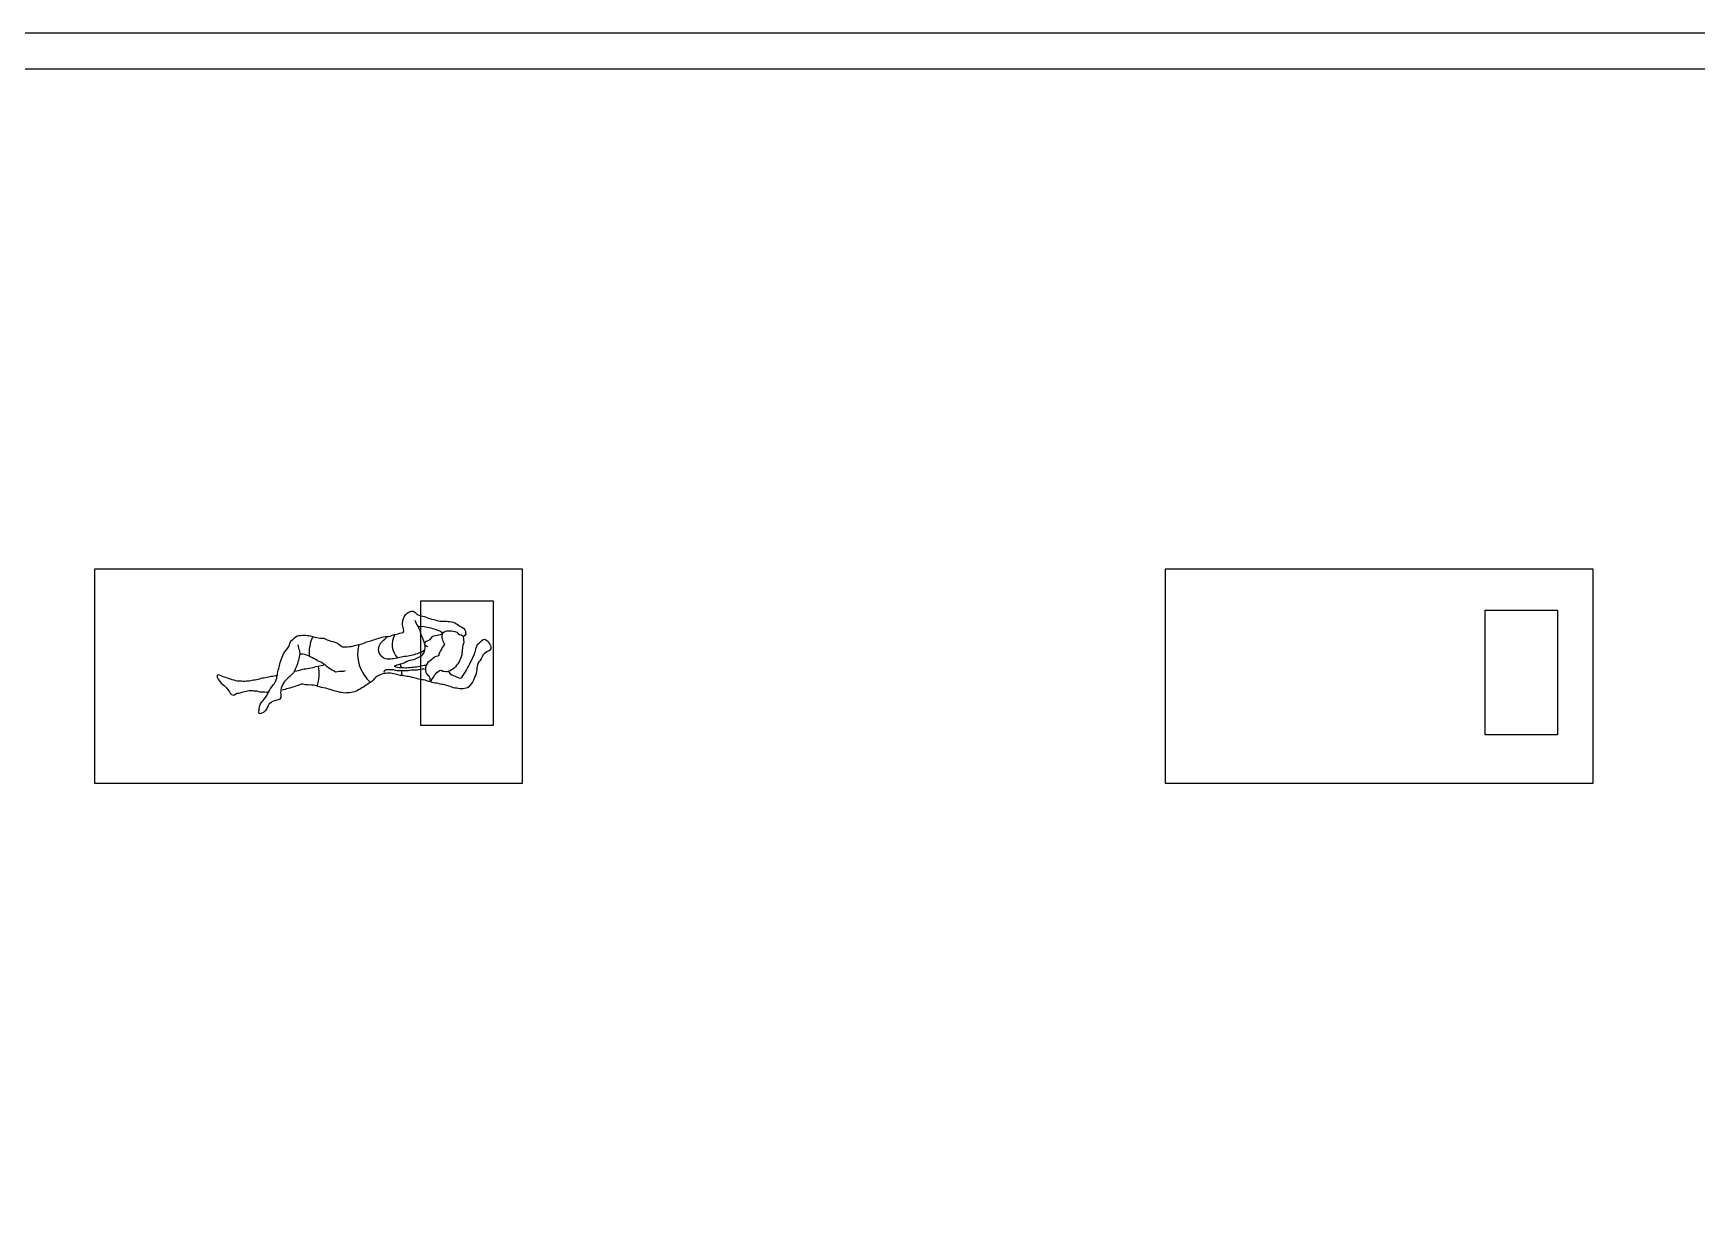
# Model space of a CAD drawing. Header units: feet. Extents: x 655 to 3246, y 42 to 1922.
# Drawn here: x 1463.82 to 1487.13, y 464.87 to 481.52 of the extents above; entities that cross this region are included whole.
import ezdxf

# ---------------------------------------------------------------- set-up
doc = ezdxf.new("R2010")
doc.units = ezdxf.units.FT
doc.header["$MEASUREMENT"] = 0

# ---------------------------------------------------------------- blocks, each defined once
blk = doc.blocks.new('*U41')
blk.add_lwpolyline([(-3, -1.5), (3, -1.5), (3, 1.5), (-3, 1.5)], close=True)
blk = doc.blocks.new('*U42')
at = {"color": 0, "linetype": 'ByBlock', "lineweight": -2, "transparency": 16777216}
for p in [(0, 10), (15, 10)]:
    blk.add_blockref('*U41', p, dxfattribs=at)

msp = doc.modelspace()

# ---------------------------------------------------------------- linework, layer by layer
for p, q in [((1425.04709, 481.01847), (1546.14498, 481.01847)), ((1468.98087, 472.63473), (1468.96159, 472.6803))]:
    msp.add_line(p, q)
at = {"lineweight": 25}
for p, q in [((1469.54127, 473.10281), (1469.55827, 473.12283)), ((1469.55827, 473.12283), (1469.57643, 473.13622)), ((1469.57643, 473.13622), (1469.59515, 473.14629)), ((1469.59515, 473.14629), (1469.61522, 473.14864)), ((1469.61522, 473.14864), (1469.63769, 473.15026)), ((1469.63769, 473.15026), (1469.66036, 473.15078)), ((1469.66036, 473.15078), (1469.68119, 473.1487)), ((1469.68119, 473.1487), (1469.70313, 473.14682)), ((1469.70313, 473.14682), (1469.72786, 473.14201)), ((1469.72786, 473.14201), (1469.75335, 473.13278)), ((1469.75335, 473.13278), (1469.77024, 473.1141)), ((1469.77024, 473.1141), (1469.79448, 473.09897)), ((1467.34566, 472.85386), (1467.36391, 472.87977)), ((1467.36391, 472.87977), (1467.38255, 472.90349)), ((1467.38255, 472.90349), (1467.401, 472.9283)), ((1467.401, 472.9283), (1467.40951, 472.95139)), ((1467.40951, 472.95139), (1467.4171, 472.97318)), ((1467.4171, 472.97318), (1467.42359, 472.99479)), ((1467.42359, 472.99479), (1467.44041, 473.01591)), ((1467.44041, 473.01591), (1467.46111, 473.03429)), ((1467.46111, 473.03429), (1467.482, 473.05156)), ((1467.482, 473.05156), (1467.49977, 473.06716)), ((1467.49977, 473.06716), (1467.5185, 473.07723)), ((1467.5185, 473.07723), (1467.54039, 473.08217)), ((1467.52781, 472.95144), (1467.53236, 472.93175)), ((1467.53236, 472.93175), (1467.53821, 472.91115)), ((1467.53821, 472.91115), (1467.54387, 472.89166)), ((1467.54039, 473.08217), (1467.56618, 473.08437)), ((1467.54387, 472.89166), (1467.54953, 472.87216)), ((1467.54953, 472.87216), (1467.55355, 472.84897)), ((1467.56618, 473.08437), (1467.59196, 473.08657)), ((1467.59196, 473.08657), (1467.61333, 473.088)), ((1467.61333, 473.088), (1467.63488, 473.08833)), ((1467.63488, 473.08833), (1467.65812, 473.08553)), ((1467.65812, 473.08553), (1467.68155, 473.08163)), ((1467.68155, 473.08163), (1467.70387, 473.07754)), ((1467.70387, 473.07754), (1467.7262, 473.07345)), ((1467.7262, 473.07345), (1467.7515, 473.06533)), ((1467.7515, 473.06533), (1467.77291, 473.05994)), ((1467.77291, 473.05994), (1467.79653, 473.05494)), ((1467.79653, 473.05494), (1467.81885, 473.05085)), ((1467.81885, 473.05085), (1467.84339, 473.04714)), ((1467.84339, 473.04714), (1467.86883, 473.04473)), ((1467.86883, 473.04473), (1467.89168, 473.04415)), ((1467.89168, 473.04415), (1467.91329, 473.03765)), ((1467.91329, 473.03765), (1467.94065, 473.0242)), ((1467.94065, 473.0242), (1467.96542, 473.01257)), ((1467.96542, 473.01257), (1467.98813, 473.00627)), ((1467.98813, 473.00627), (1468.01304, 473.00036)), ((1468.01304, 473.00036), (1468.03685, 472.99425)), ((1468.03685, 472.99425), (1468.06105, 472.98593)), ((1468.06105, 472.98593), (1468.08452, 472.97522)), ((1468.08452, 472.97522), (1468.10564, 472.9584)), ((1468.10564, 472.9584), (1468.12676, 472.94159)), ((1468.12676, 472.94159), (1468.1521, 472.92665)), ((1468.1521, 472.92665), (1468.17774, 472.92313)), ((1468.17774, 472.92313), (1468.20482, 472.92442)), ((1468.20482, 472.92442), (1468.22599, 472.92695)), ((1468.22599, 472.92695), (1468.25067, 472.92896)), ((1468.25067, 472.92896), (1468.27314, 472.93058)), ((1468.27314, 472.93058), (1468.29854, 472.93499)), ((1468.29854, 472.93499), (1468.32116, 472.94233)), ((1468.32116, 472.94233), (1468.34066, 472.94799)), ((1468.34066, 472.94799), (1468.36255, 472.95292)), ((1468.36255, 472.95292), (1468.38243, 472.95637)), ((1469.30489, 472.95715), (1469.30586, 472.97779)), ((1469.31938, 472.93918), (1469.30489, 472.95715)), ((1469.30586, 472.97779), (1469.32248, 473.00001)), ((1469.34381, 472.92295), (1469.31938, 472.93918)), ((1469.32248, 473.00001), (1469.34121, 473.01009)), ((1469.34121, 473.01009), (1469.36143, 473.01815)), ((1469.36143, 473.01815), (1469.38126, 473.02841)), ((1469.38126, 473.02841), (1469.39879, 473.05193)), ((1469.39879, 473.05193), (1469.4158, 473.07195)), ((1469.4158, 473.07195), (1469.43491, 473.07981)), ((1469.43491, 473.07981), (1469.45551, 473.08566)), ((1469.45551, 473.08566), (1469.4787, 473.08968)), ((1469.4787, 473.08968), (1469.49858, 473.09313)), ((1469.49858, 473.09313), (1469.52086, 473.09586)), ((1469.52086, 473.09586), (1469.54127, 473.10281)), ((1469.79448, 473.09897), (1469.8157, 473.09468)), ((1469.8157, 473.09468), (1469.84085, 473.08085)), ((1469.83184, 472.88362), (1469.83015, 472.86057)), ((1469.83372, 472.90556), (1469.83184, 472.88362)), ((1469.83469, 472.9262), (1469.83372, 472.90556)), ((1469.83768, 472.94833), (1469.83469, 472.9262)), ((1469.8482, 472.97291), (1469.83768, 472.94833)), ((1469.84085, 473.08085), (1469.8432, 473.06078)), ((1469.8432, 473.06078), (1469.84684, 473.03979)), ((1469.84684, 473.03979), (1469.85067, 473.01771)), ((1469.85229, 472.99524), (1469.8482, 472.97291)), ((1469.85067, 473.01771), (1469.85229, 472.99524)), ((1470.01568, 472.86659), (1470.02159, 472.89151)), ((1470.02159, 472.89151), (1470.02808, 472.91311)), ((1470.02808, 472.91311), (1470.03438, 472.93582)), ((1470.03438, 472.93582), (1470.04711, 472.96078)), ((1470.04711, 472.96078), (1470.06709, 472.97676)), ((1470.06709, 472.97676), (1470.08486, 472.99236)), ((1470.08486, 472.99236), (1470.10537, 473.01184)), ((1470.10537, 473.01184), (1470.12516, 473.02892)), ((1470.12516, 473.02892), (1470.14576, 473.03477)), ((1470.14576, 473.03477), (1470.17351, 473.01911)), ((1470.17351, 473.01911), (1470.19482, 473.00119)), ((1470.21315, 472.87583), (1470.19481, 472.86354)), ((1470.19482, 473.00119), (1470.206, 472.98266)), ((1470.206, 472.98266), (1470.21938, 472.9645)), ((1470.23011, 472.90266), (1470.21315, 472.87583)), ((1470.21938, 472.9645), (1470.22763, 472.94318)), ((1470.22763, 472.94318), (1470.23108, 472.9233)), ((1470.23108, 472.9233), (1470.23011, 472.90266)), ((1467.26005, 472.61945), (1467.26544, 472.64086)), ((1467.26544, 472.64086), (1467.26953, 472.66318)), ((1467.26953, 472.66318), (1467.27381, 472.6844)), ((1467.27381, 472.6844), (1467.2803, 472.706)), ((1467.2803, 472.706), (1467.28862, 472.7302)), ((1467.28862, 472.7302), (1467.29766, 472.75679)), ((1467.29766, 472.75679), (1467.30708, 472.78118)), ((1467.30708, 472.78118), (1467.31577, 472.80317)), ((1467.31577, 472.80317), (1467.3276, 472.82683)), ((1467.3276, 472.82683), (1467.34566, 472.85386)), ((1467.50555, 472.64042), (1467.4919, 472.61417)), ((1467.51607, 472.665), (1467.50555, 472.64042)), ((1467.52256, 472.6866), (1467.51607, 472.665)), ((1467.53011, 472.71522), (1467.52256, 472.6866)), ((1467.5366, 472.73682), (1467.53011, 472.71522)), ((1467.54199, 472.75823), (1467.5366, 472.73682)), ((1467.54829, 472.78094), (1467.54199, 472.75823)), ((1467.55348, 472.80345), (1467.54829, 472.78094)), ((1467.55738, 472.82688), (1467.55348, 472.80345)), ((1467.55355, 472.84897), (1467.55738, 472.82688)), ((1467.57673, 472.82259), (1467.55627, 472.82242)), ((1467.59769, 472.82187), (1467.57673, 472.82259)), ((1467.61974, 472.81705), (1467.59769, 472.82187)), ((1467.64229, 472.81134), (1467.61974, 472.81705)), ((1467.66481, 472.80397), (1467.64229, 472.81134)), ((1467.68688, 472.79552), (1467.66481, 472.80397)), ((1467.70878, 472.7791), (1467.68688, 472.79552)), ((1467.73134, 472.76976), (1467.70878, 472.7791)), ((1467.7564, 472.75591), (1467.73134, 472.76976)), ((1467.77986, 472.74706), (1467.7564, 472.75591)), ((1467.80475, 472.73055), (1467.77986, 472.74706)), ((1467.82776, 472.72062), (1467.80475, 472.73055)), ((1467.85094, 472.70973), (1467.82776, 472.72062)), ((1467.87469, 472.694), (1467.85094, 472.70973)), ((1467.89691, 472.67764), (1467.87469, 472.694)), ((1467.91945, 472.66135), (1467.89691, 472.67764)), ((1467.93911, 472.64452), (1467.91945, 472.66135)), ((1467.96176, 472.62758), (1467.93911, 472.64452)), ((1469.73539, 472.64619), (1469.71598, 472.62689)), ((1469.7533, 472.6675), (1469.73539, 472.64619)), ((1469.77012, 472.68861), (1469.7533, 472.6675)), ((1469.78856, 472.71343), (1469.77012, 472.68861)), ((1469.7989, 472.73911), (1469.78856, 472.71343)), ((1469.80832, 472.7635), (1469.7989, 472.73911)), ((1469.81793, 472.78678), (1469.80832, 472.7635)), ((1469.82437, 472.8152), (1469.81793, 472.78678)), ((1469.82755, 472.83623), (1469.82437, 472.8152)), ((1469.83015, 472.86057), (1469.82755, 472.83623)), ((1469.90395, 472.62538), (1469.91999, 472.65091)), ((1469.91999, 472.65091), (1469.93494, 472.67626)), ((1469.93494, 472.67626), (1469.94417, 472.70175)), ((1469.94417, 472.70175), (1469.95579, 472.72652)), ((1469.95579, 472.72652), (1469.96982, 472.75057)), ((1469.96982, 472.75057), (1469.98054, 472.77404)), ((1469.98054, 472.77404), (1469.99327, 472.799)), ((1469.99327, 472.799), (1470.00289, 472.82228)), ((1470.00289, 472.82228), (1470.00938, 472.84388)), ((1470.00938, 472.84388), (1470.01568, 472.86659)), ((1470.03887, 472.64765), (1470.03699, 472.62571)), ((1470.04296, 472.66997), (1470.03887, 472.64765)), ((1470.04945, 472.69157), (1470.04296, 472.66997)), ((1470.06219, 472.71653), (1470.04945, 472.69157)), ((1470.08178, 472.73472), (1470.06219, 472.71653)), ((1470.09802, 472.75916), (1470.08178, 472.73472)), ((1470.10984, 472.78282), (1470.09802, 472.75916)), ((1470.12056, 472.80629), (1470.10984, 472.78282)), ((1470.13775, 472.8252), (1470.12056, 472.80629)), ((1470.15625, 472.8432), (1470.13775, 472.8252)), ((1470.17478, 472.85438), (1470.15625, 472.8432)), ((1470.19481, 472.86354), (1470.17478, 472.85438)), ((1467.18252, 472.39099), (1467.19914, 472.41321)), ((1467.19914, 472.41321), (1467.21518, 472.43875)), ((1467.21518, 472.43875), (1467.22552, 472.46443)), ((1467.22552, 472.46443), (1467.23182, 472.48714)), ((1467.23182, 472.48714), (1467.2361, 472.50836)), ((1467.2361, 472.50836), (1467.2411, 472.53198)), ((1467.2411, 472.53198), (1467.24519, 472.5543)), ((1467.24519, 472.5543), (1467.24837, 472.57533)), ((1467.24837, 472.57533), (1467.25246, 472.59765)), ((1467.25246, 472.59765), (1467.26005, 472.61945)), ((1467.32517, 472.4146), (1467.31445, 472.39113)), ((1467.34251, 472.43922), (1467.32517, 472.4146)), ((1467.36009, 472.45592), (1467.34251, 472.43922)), ((1467.37729, 472.47483), (1467.36009, 472.45592)), ((1467.39468, 472.49264), (1467.37729, 472.47483)), ((1467.41557, 472.50992), (1467.39468, 472.49264)), ((1467.43315, 472.52662), (1467.41557, 472.50992)), ((1467.45385, 472.545), (1467.43315, 472.52662)), ((1467.47066, 472.56611), (1467.45385, 472.545)), ((1467.47917, 472.58921), (1467.47066, 472.56611)), ((1467.4919, 472.61417), (1467.47917, 472.58921)), ((1467.98516, 472.61376), (1467.96176, 472.62758)), ((1468.00906, 472.59904), (1467.98516, 472.61376)), ((1468.03248, 472.58688), (1468.00906, 472.59904)), ((1468.05663, 472.57254), (1468.03248, 472.58688)), ((1468.08567, 472.57541), (1468.05663, 472.57254)), ((1468.11318, 472.57742), (1468.08567, 472.57541)), ((1468.14151, 472.58045), (1468.11318, 472.57742)), ((1468.16719, 472.58019), (1468.14151, 472.58045)), ((1468.19067, 472.58755), (1468.16719, 472.58019)), ((1468.52644, 472.41483), (1468.50699, 472.40235)), ((1468.54718, 472.42639), (1468.52644, 472.41483)), ((1468.56534, 472.43978), (1468.54718, 472.42639)), ((1468.58383, 472.45778), (1468.56534, 472.43978)), ((1468.60376, 472.48057), (1468.58383, 472.45778)), ((1468.62298, 472.50097), (1468.60376, 472.48057)), ((1468.64262, 472.51234), (1468.62298, 472.50097)), ((1468.66154, 472.52131), (1468.64262, 472.51234)), ((1468.68377, 472.53086), (1468.66154, 472.52131)), ((1468.70361, 472.54112), (1468.68377, 472.53086)), ((1468.72291, 472.54789), (1468.70361, 472.54112)), ((1468.74279, 472.55134), (1468.72291, 472.54789)), ((1468.76286, 472.55368), (1468.74279, 472.55134)), ((1468.78423, 472.55511), (1468.76286, 472.55368)), ((1468.80799, 472.55582), (1468.78423, 472.55511)), ((1468.82864, 472.55485), (1468.80799, 472.55582)), ((1468.84966, 472.55168), (1468.82864, 472.55485)), ((1468.87088, 472.54739), (1468.84966, 472.55168)), ((1468.89321, 472.5433), (1468.87088, 472.54739)), ((1468.91832, 472.53628), (1468.89321, 472.5433)), ((1468.94213, 472.53018), (1468.91832, 472.53628)), ((1468.96335, 472.52589), (1468.94213, 472.53018)), ((1468.98567, 472.5218), (1468.96335, 472.52589)), ((1469.00891, 472.51901), (1468.98567, 472.5218)), ((1469.03455, 472.5155), (1469.00891, 472.51901)), ((1469.05576, 472.51121), (1469.03455, 472.5155)), ((1469.0803, 472.50751), (1469.05576, 472.51121)), ((1469.10152, 472.50322), (1469.0803, 472.50751)), ((1469.12975, 472.49788), (1469.10152, 472.50322)), ((1469.15116, 472.4925), (1469.12975, 472.49788)), ((1469.17276, 472.48601), (1469.15116, 472.4925)), ((1469.19547, 472.47971), (1469.17276, 472.48601)), ((1469.22077, 472.47158), (1469.19547, 472.47971)), ((1469.24218, 472.4662), (1469.22077, 472.47158)), ((1469.26431, 472.46321), (1469.24218, 472.4662)), ((1469.28865, 472.46061), (1469.26431, 472.46321)), ((1469.31318, 472.4569), (1469.28865, 472.46061)), ((1469.337, 472.4508), (1469.31318, 472.4569)), ((1469.36249, 472.44157), (1469.337, 472.4508)), ((1469.38668, 472.43325), (1469.36249, 472.44157)), ((1469.40958, 472.42585), (1469.38668, 472.43325)), ((1469.4308, 472.42157), (1469.40958, 472.42585)), ((1469.45183, 472.41839), (1469.4308, 472.42157)), ((1469.47727, 472.41598), (1469.45183, 472.41839)), ((1469.49979, 472.41078), (1469.47727, 472.41598)), ((1469.5225, 472.40448), (1469.49979, 472.41078)), ((1469.54501, 472.39929), (1469.5225, 472.40448)), ((1469.66133, 472.58783), (1469.64034, 472.58419)), ((1469.64034, 472.58419), (1469.64951, 472.56417)), ((1469.64951, 472.56417), (1469.66179, 472.54582)), ((1469.67948, 472.60122), (1469.66133, 472.58783)), ((1469.66179, 472.54582), (1469.68694, 472.53198)), ((1469.69802, 472.6124), (1469.67948, 472.60122)), ((1469.68694, 472.53198), (1469.70965, 472.52569)), ((1469.71598, 472.62689), (1469.69802, 472.6124)), ((1469.70965, 472.52569), (1469.73423, 472.51516)), ((1469.73423, 472.51516), (1469.75808, 472.50224)), ((1469.75808, 472.50224), (1469.78247, 472.49282)), ((1469.78247, 472.49282), (1469.80369, 472.48853)), ((1469.80369, 472.48853), (1469.82372, 472.4977)), ((1469.82372, 472.4977), (1469.84015, 472.52102)), ((1469.84015, 472.52102), (1469.85802, 472.54915)), ((1469.85802, 472.54915), (1469.87627, 472.57507)), ((1469.87627, 472.57507), (1469.89011, 472.60022)), ((1469.89011, 472.60022), (1469.90395, 472.62538)), ((1469.95662, 472.40699), (1469.9389, 472.38458)), ((1469.97435, 472.42941), (1469.95662, 472.40699)), ((1469.98891, 472.45696), (1469.97435, 472.42941)), ((1470.00035, 472.48284), (1469.98891, 472.45696)), ((1470.00958, 472.50833), (1470.00035, 472.48284)), ((1470.01991, 472.53401), (1470.00958, 472.50833)), ((1470.02529, 472.55542), (1470.01991, 472.53401)), ((1470.0303, 472.57904), (1470.02529, 472.55542)), ((1470.0342, 472.60247), (1470.0303, 472.57904)), ((1470.03699, 472.62571), (1470.0342, 472.60247)), ((1467.02249, 472.15277), (1467.04041, 472.17408)), ((1467.04041, 472.17408), (1467.05741, 472.19409)), ((1467.05741, 472.19409), (1467.07624, 472.2167)), ((1467.07624, 472.2167), (1467.09248, 472.24113)), ((1467.09248, 472.24113), (1467.10411, 472.2659)), ((1467.10411, 472.2659), (1467.11703, 472.28976)), ((1467.11703, 472.28976), (1467.13198, 472.3151)), ((1467.13198, 472.3151), (1467.14711, 472.33934)), ((1467.14711, 472.33934), (1467.16407, 472.36617)), ((1467.16407, 472.36617), (1467.18252, 472.39099)), ((1467.23332, 472.17683), (1467.2048, 472.17075)), ((1467.25503, 472.18287), (1467.23332, 472.17683)), ((1467.27375, 472.19295), (1467.25503, 472.18287)), ((1467.28889, 472.21719), (1467.27375, 472.19295)), ((1467.28868, 472.30361), (1467.2868, 472.28167)), ((1467.2868, 472.28167), (1467.28823, 472.2603)), ((1467.28823, 472.2603), (1467.29077, 472.23913)), ((1467.28946, 472.32536), (1467.28868, 472.30361)), ((1467.29077, 472.23913), (1467.28889, 472.21719)), ((1467.29595, 472.34696), (1467.28946, 472.32536)), ((1467.30465, 472.36895), (1467.29595, 472.34696)), ((1467.31445, 472.39113), (1467.30465, 472.36895)), ((1468.46828, 472.3763), (1468.447, 472.36123)), ((1468.48773, 472.38877), (1468.46828, 472.3763)), ((1468.50699, 472.40235), (1468.48773, 472.38877)), ((1469.56734, 472.3952), (1469.54501, 472.39929)), ((1469.58966, 472.39111), (1469.56734, 472.3952)), ((1469.61587, 472.38428), (1469.58966, 472.39111)), ((1469.64228, 472.37635), (1469.61587, 472.38428)), ((1469.66537, 472.36784), (1469.64228, 472.37635)), ((1469.68754, 472.35804), (1469.66537, 472.36784)), ((1469.70915, 472.35155), (1469.68754, 472.35804)), ((1469.73056, 472.34616), (1469.70915, 472.35155)), ((1469.7536, 472.34447), (1469.73056, 472.34616)), ((1469.77924, 472.34095), (1469.7536, 472.34447)), ((1469.80046, 472.33667), (1469.77924, 472.34095)), ((1469.82221, 472.3359), (1469.80046, 472.33667)), ((1469.84338, 472.33843), (1469.82221, 472.3359)), ((1469.86437, 472.34207), (1469.84338, 472.33843)), ((1469.88424, 472.34552), (1469.86437, 472.34207)), ((1469.90355, 472.35228), (1469.88424, 472.34552)), ((1469.92151, 472.36677), (1469.90355, 472.35228)), ((1469.9389, 472.38458), (1469.92151, 472.36677)), ((1466.98143, 472.00913), (1466.98586, 472.03607)), ((1466.99078, 471.988), (1466.98143, 472.00913)), ((1466.98586, 472.03607), (1466.98683, 472.05671)), ((1466.98683, 472.05671), (1466.99183, 472.08033)), ((1467.01157, 471.99275), (1466.99078, 471.988)), ((1466.99183, 472.08033), (1466.99611, 472.10155)), ((1466.99611, 472.10155), (1467.00443, 472.12574)), ((1467.00443, 472.12574), (1467.02249, 472.15277)), ((1467.03088, 471.99951), (1467.01157, 471.99275)), ((1467.05273, 472.01126), (1467.03088, 471.99951)), ((1467.07141, 472.02816), (1467.05273, 472.01126)), ((1467.08967, 472.05408), (1467.07141, 472.02816)), ((1467.09947, 472.07625), (1467.08967, 472.05408)), ((1467.1111, 472.10102), (1467.09947, 472.07625)), ((1467.12863, 472.12454), (1467.1111, 472.10102)), ((1467.14751, 472.14033), (1467.12863, 472.12454)), ((1467.16566, 472.15372), (1467.14751, 472.14033)), ((1467.1853, 472.16509), (1467.16566, 472.15372)), ((1467.2048, 472.17075), (1467.1853, 472.16509))]:
    msp.add_line(p, q, dxfattribs=at)
for points in [[(1374.54709, 363.18929), (1546.64498, 363.18929), (1546.64498, 481.51847), (1374.54709, 481.51847)], [(1469.2511, 473.57056), (1470.26614, 473.57056), (1470.26614, 471.82201), (1469.2511, 471.82201)], [(1484.16214, 473.43931), (1485.17718, 473.43931), (1485.17718, 471.69075), (1484.16214, 471.69075)]]:
    msp.add_lwpolyline(points, close=True)
for points in [[(1468.38243, 472.95637), (1468.40452, 472.9602), (1468.42934, 472.96792), (1468.45158, 472.97747), (1468.4705, 472.98644), (1468.49091, 472.99339), (1468.51112, 473.00145), (1468.53191, 473.00619), (1468.5516, 473.01075), (1468.57441, 473.01698), (1468.5939, 473.02264), (1468.61762, 473.03017), (1468.63674, 473.03803), (1468.65935, 473.04537), (1468.68216, 473.0516), (1468.70257, 473.05855), (1468.72778, 473.06406), (1468.75207, 473.06828), (1468.77363, 473.06861), (1468.79702, 473.07153), (1468.82002, 473.07665), (1468.83932, 473.08342), (1468.86304, 473.09094), (1468.88714, 473.09626), (1468.91125, 473.10158), (1468.93387, 473.10892), (1468.95629, 473.11736), (1468.9804, 473.12268), (1469.0034, 473.12781), (1469.01373, 473.15349), (1469.00918, 473.17318), (1469.00443, 473.19397), (1468.99988, 473.21366), (1468.99547, 473.23906), (1468.99476, 473.26282), (1468.99794, 473.28385), (1469.00313, 473.30637), (1469.01164, 473.32946), (1469.02456, 473.35331), (1469.04061, 473.37885), (1469.06112, 473.39833), (1469.08095, 473.4086), (1469.10319, 473.41815), (1469.12268, 473.4238), (1469.14333, 473.42283), (1469.16738, 473.40881), (1469.18739, 473.3918), (1469.21312, 473.37465), (1469.2351, 473.36595), (1469.25781, 473.35965), (1469.27903, 473.35537), (1469.30414, 473.34835), (1469.32632, 473.33855), (1469.3531, 473.3284), (1469.37711, 473.32119), (1469.40221, 473.31417), (1469.42953, 473.30754), (1469.45224, 473.30124), (1469.47605, 473.29513), (1469.49856, 473.28994), (1469.51959, 473.28676), (1469.54264, 473.28507), (1469.56679, 473.28357), (1469.59055, 473.28428), (1469.61432, 473.28499), (1469.63535, 473.28181), (1469.65638, 473.27864), (1469.67961, 473.27584), (1469.70213, 473.27065), (1469.72651, 473.26123), (1469.75037, 473.2483), (1469.7737, 473.23187), (1469.79962, 473.21362), (1469.82496, 473.19868), (1469.84901, 473.18465), (1469.8661, 473.16486), (1469.87545, 473.14373), (1469.8789, 473.12385), (1469.88014, 473.10359), (1469.865, 473.07935), (1469.84666, 473.06706)], [(1469.16867, 473.29641), (1469.17692, 473.27509), (1469.18628, 473.25396), (1469.19693, 473.23192), (1469.20811, 473.21338), (1469.21746, 473.19225), (1469.22662, 473.17222), (1469.23559, 473.1533), (1469.24255, 473.1329), (1469.2482, 473.1134), (1469.25554, 473.09078), (1469.26451, 473.07186), (1469.27257, 473.05165), (1469.27971, 473.03013), (1469.28686, 473.00862), (1469.29362, 472.98932), (1469.30038, 472.97001), (1469.30494, 472.95033), (1469.30877, 472.92824), (1469.3091, 472.90668), (1469.30428, 472.88196), (1469.2856, 472.86507), (1469.26524, 472.85129), (1469.24483, 472.84434), (1469.21928, 472.83422), (1469.19796, 472.82597), (1469.17736, 472.82012), (1469.15566, 472.81408), (1469.13597, 472.80953), (1469.11518, 472.80478), (1469.09218, 472.79966), (1469.0723, 472.79621), (1469.04801, 472.79199), (1469.02371, 472.78778), (1469.00143, 472.78505), (1468.97934, 472.78122), (1468.95874, 472.77537), (1468.93925, 472.76971), (1468.91606, 472.76569), (1468.89066, 472.76128), (1468.86857, 472.75745), (1468.8485, 472.7551), (1468.82401, 472.75199), (1468.80005, 472.75239), (1468.7783, 472.75316), (1468.75507, 472.75596), (1468.73198, 472.76447), (1468.70827, 472.7831), (1468.69267, 472.80088), (1468.68039, 472.81922), (1468.66863, 472.84107), (1468.66259, 472.86278), (1468.65838, 472.88707), (1468.66136, 472.9092), (1468.66968, 472.9334), (1468.67727, 472.95519), (1468.6913, 472.97924), (1468.70941, 472.99945), (1468.7281, 473.01634), (1468.74587, 473.03194), (1468.76455, 473.04883), (1468.78247, 473.07014)], [(1469.21478, 473.20771), (1469.23504, 473.20895), (1469.25511, 473.2113), (1469.27648, 473.21273), (1469.29731, 473.21065), (1469.32074, 473.20676), (1469.34566, 473.20084), (1469.36836, 473.19454), (1469.38978, 473.18915), (1469.41359, 473.18305), (1469.43889, 473.17492), (1469.46049, 473.16843), (1469.48728, 473.15829), (1469.51056, 473.14868), (1469.53274, 473.13888), (1469.55827, 473.12283), (1469.5495, 473.10062), (1469.54593, 473.07916), (1469.54506, 473.05745), (1469.54837, 473.03765), (1469.55644, 473.01873), (1469.56354, 472.99888), (1469.57343, 472.9803), (1469.58404, 472.96186), (1469.56678, 472.94087), (1469.54969, 472.91689), (1469.53889, 472.8937), (1469.52685, 472.87104), (1469.51518, 472.84845), (1469.5051, 472.8254), (1469.50257, 472.8045), (1469.48419, 472.79352), (1469.4638, 472.78934), (1469.44458, 472.78085), (1469.42495, 472.76849), (1469.40638, 472.7484), (1469.38723, 472.73348), (1469.36821, 472.71784), (1469.34995, 472.70423), (1469.33316, 472.68068), (1469.32345, 472.6577), (1469.31584, 472.63359), (1469.31477, 472.61298), (1469.31559, 472.59233), (1469.32233, 472.57241), (1469.33301, 472.5536), (1469.3456, 472.53477), (1469.36561, 472.52073), (1469.37294, 472.50168), (1469.37565, 472.48101), (1469.3794, 472.46091), (1469.3825, 472.4422), (1469.40038, 472.4599), (1469.41692, 472.48075), (1469.43117, 472.50572), (1469.44285, 472.52831), (1469.45975, 472.54923), (1469.47726, 472.56686), (1469.49488, 472.58187), (1469.51428, 472.59342), (1469.53388, 472.59783), (1469.5572, 472.58629), (1469.5788, 472.582), (1469.59942, 472.58092), (1469.62086, 472.58151), (1469.64067, 472.58482), (1469.63984, 472.58316)], [(1469.30428, 472.88196), (1469.29909, 472.85944), (1469.28967, 472.83506), (1469.27213, 472.81154), (1469.25364, 472.79354), (1469.22997, 472.77919), (1469.20903, 472.76874), (1469.18973, 472.76197), (1469.171, 472.7519), (1469.14728, 472.74437), (1469.12648, 472.73963), (1469.09945, 472.73152), (1469.07976, 472.72697), (1469.05623, 472.71834), (1469.03198, 472.70731), (1469.01105, 472.69685), (1468.98531, 472.68783), (1468.96159, 472.6803), (1468.93767, 472.67388), (1468.91616, 472.66673), (1468.89575, 472.65978), (1468.87587, 472.65633), (1468.90064, 472.6447), (1468.92426, 472.6397), (1468.9464, 472.63671), (1468.96944, 472.63502), (1468.99229, 472.63444), (1469.01515, 472.63385), (1469.0369, 472.63308), (1469.05735, 472.63321), (1469.07982, 472.63484), (1469.1021, 472.63756), (1469.12548, 472.64048), (1469.15016, 472.64249), (1469.17042, 472.64373), (1469.19069, 472.64497), (1469.21277, 472.6488), (1469.23265, 472.65225), (1469.25786, 472.65776), (1469.27755, 472.66231), (1469.29834, 472.66706), (1469.31822, 472.67051)], [(1467.89557, 472.68079), (1467.87799, 472.66409), (1467.85609, 472.65915), (1467.8318, 472.65493), (1467.80621, 472.65163), (1467.78081, 472.64723), (1467.7604, 472.64027), (1467.73797, 472.63183), (1467.68775, 472.6197), (1467.66345, 472.61549), (1467.63786, 472.61219), (1467.6176, 472.61095), (1467.59772, 472.6075), (1467.57674, 472.60386), (1467.55321, 472.59522), (1467.53261, 472.58938), (1467.51182, 472.58463), (1467.49194, 472.58118)], [(1467.2375, 472.52573), (1467.21798, 472.51756), (1467.19759, 472.51521), (1467.17786, 472.51153), (1467.15766, 472.50818), (1467.13704, 472.50372), (1467.11731, 472.50004), (1467.09518, 472.49592), (1467.07406, 472.49199), (1467.05253, 472.48798), (1467.0316, 472.48408), (1467.01155, 472.47993), (1466.99103, 472.47384), (1466.97088, 472.46906), (1466.95059, 472.46507), (1466.92949, 472.4599), (1466.90816, 472.45593), (1466.88808, 472.45301), (1466.86831, 472.44954), (1466.84787, 472.44635), (1466.82757, 472.44463), (1466.80678, 472.4422), (1466.7843, 472.4411), (1466.76377, 472.44058), (1466.74285, 472.44328), (1466.72191, 472.44392), (1466.70044, 472.44404), (1466.67907, 472.44584), (1466.65696, 472.44935), (1466.63377, 472.45761), (1466.60989, 472.46512), (1466.58689, 472.47238), (1466.56525, 472.47784), (1466.54283, 472.48748), (1466.52037, 472.49402), (1466.49817, 472.50247), (1466.47473, 472.50985), (1466.45257, 472.5181), (1466.43005, 472.52607), (1466.40836, 472.53069), (1466.39219, 472.50788), (1466.40229, 472.48914), (1466.41221, 472.47016), (1466.42526, 472.45217), (1466.44049, 472.4346), (1466.45537, 472.41674), (1466.47534, 472.39922), (1466.49519, 472.3823), (1466.51242, 472.36509), (1466.53407, 472.3485), (1466.54706, 472.32968), (1466.55895, 472.31127), (1466.56964, 472.29264), (1466.58176, 472.27407), (1466.60046, 472.25672), (1466.6226, 472.24744), (1466.64207, 472.25251), (1466.6602, 472.26703), (1466.68017, 472.27384), (1466.7007, 472.27767), (1466.72187, 472.2814), (1466.74206, 472.29032), (1466.76176, 472.29419), (1466.78265, 472.29829), (1466.80251, 472.3024), (1466.82246, 472.30818), (1466.84392, 472.31259), (1466.86477, 472.31359), (1466.88625, 472.3112), (1466.90867, 472.30816), (1466.93038, 472.30787), (1466.95164, 472.30667), (1466.97529, 472.30036), (1466.99723, 472.29661), (1467.01911, 472.29429), (1467.04046, 472.29373), (1467.06244, 472.29308), (1467.08386, 472.29212), (1467.10489, 472.29439)], [(1469.31508, 472.60683), (1469.29287, 472.61311), (1469.26919, 472.61099), (1469.24359, 472.60726), (1469.22311, 472.60128), (1469.20322, 472.59774), (1469.18146, 472.59722), (1469.15919, 472.59888), (1469.13853, 472.59862), (1469.11594, 472.59675), (1469.09604, 472.59321), (1469.07236, 472.59109), (1469.05086, 472.58947), (1469.0291, 472.58895), (1469.00818, 472.58978), (1468.98642, 472.58926), (1468.96139, 472.58797), (1468.94047, 472.58879), (1468.91711, 472.5902), (1468.89432, 472.59404), (1468.8716, 472.60251), (1468.84824, 472.60391), (1468.82648, 472.60339), (1468.80472, 472.60287), (1468.78271, 472.60344), (1468.76121, 472.60183), (1468.74234, 472.59392), (1468.73196, 472.5696), (1468.74204, 472.55124)], [(1468.447, 472.36123), (1468.42645, 472.34856), (1468.40681, 472.33719), (1468.38717, 472.32582), (1468.3657, 472.31186), (1468.34347, 472.30231), (1468.31974, 472.29479), (1468.29454, 472.28928), (1468.27374, 472.28453), (1468.25387, 472.28108), (1468.2325, 472.27965), (1468.21205, 472.27951), (1468.18958, 472.27789), (1468.16413, 472.2803), (1468.142, 472.28329), (1468.11967, 472.28738), (1468.09826, 472.29276), (1468.07536, 472.30017), (1468.05285, 472.30536), (1468.03033, 472.31056), (1468.00873, 472.31705), (1467.97993, 472.3257), (1467.95832, 472.33219), (1467.93653, 472.33979), (1467.91382, 472.34609), (1467.8891, 472.3509), (1467.86068, 472.35734), (1467.83355, 472.36287), (1467.81195, 472.36937), (1467.78886, 472.37787), (1467.76706, 472.38547), (1467.74604, 472.38865), (1467.72539, 472.38961), (1467.70475, 472.39058), (1467.68319, 472.39026), (1467.66144, 472.39103), (1467.63839, 472.39272), (1467.61737, 472.3959), (1467.59615, 472.40018), (1467.57421, 472.40206), (1467.55106, 472.39122), (1467.53065, 472.38427), (1467.51024, 472.37731), (1467.48561, 472.36849), (1467.46078, 472.36077), (1467.43908, 472.35473), (1467.41517, 472.34831), (1467.39145, 472.34078), (1467.36974, 472.33474), (1467.34914, 472.32889), (1467.32763, 472.32174), (1467.30794, 472.31719)]]:
    msp.add_lwpolyline(points, dxfattribs=at)
for centre, radius, start, end in [((1468.2022, 472.8396), 0.5172, 153.622111, 184.889761), ((1468.8938, 472.82474), 0.52804, 165.565045, 228.972585), ((1469.11806, 472.95795), 0.26917, 149.079992, 224.976863), ((1467.31123, 472.55499), 0.5172, 339.687736, 10.955386), ((1469.05493, 472.56287), 0.07341, 158.936434, 215.695448)]:
    msp.add_arc(centre, radius, start, end)

# ---------------------------------------------------------------- block references
msp.add_blockref('*U42', (1467.67776, 462.51496))

doc.saveas('drawing.dxf')
